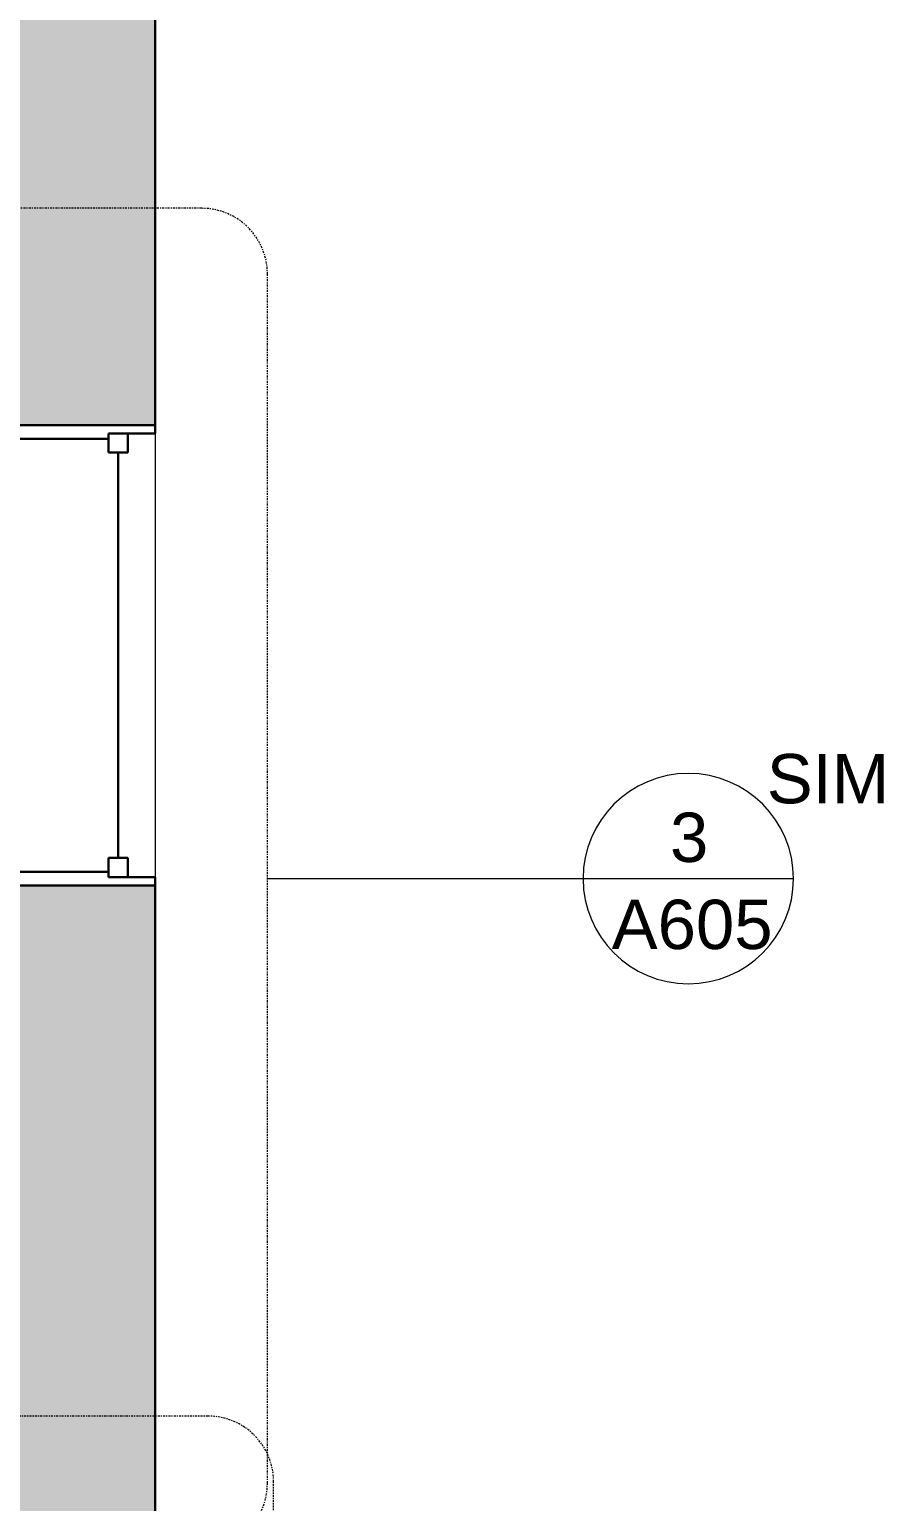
# Model space of a CAD drawing. Header units: inches. Extents: x -1287 to 1590, y -3558 to 989.
# Drawn here: x -765.5 to -687.6, y -334.4 to -200.1 of the extents above; entities that cross this region are included whole.
import ezdxf

# ---------------------------------------------------------------- set-up
doc = ezdxf.new("R2010")
doc.units = ezdxf.units.IN
doc.header["$MEASUREMENT"] = 0
doc.linetypes.add('Dash Dot 3_16_', pattern=[0.3125, 0.1875, -0.0625, 0, -0.0625])
for name, color, linetype, lineweight in [('A-ANNO-SYMB', 150, 'Continuous', 9), ('A-GLAZ', 151, 'Continuous', 18), ('A-WALL', 113, 'Continuous', 18), ('A-WALL-PATT', 111, 'Continuous', 18)]:
    doc.layers.add(name, color=color, linetype=linetype, lineweight=lineweight)
doc.styles.add('Swis721 Lt BT', font='swissl.ttf', dxfattribs={"height": 4.5})

# ---------------------------------------------------------------- blocks, each defined once
blk = doc.blocks.new('Double Hung - balcony windows 3_ 6_-6827319-1st Floor Construction')
at = {"layer": 'A-GLAZ', "color": 8, "lineweight": 30}
for p, q in [((-21, 9), (-20.25, 9)), ((-20.25, 4.75), (-20.25, 9)), ((20.25, 4.75), (20.25, 9)), ((21, 9), (20.25, 9)), ((-20.25, 6.5), (-20.25, 4.75)), ((-20.25, 6.5), (-18.5, 6.5)), ((-18.5, 6.5), (-18.5, 4.75)), ((-18.5, 5.625), (18.5, 5.625)), ((18.5, 6.5), (18.5, 4.75)), ((20.25, 6.5), (18.5, 6.5)), ((20.25, 6.5), (20.25, 4.75)), ((-20.25, 4.75), (-18.5, 4.75)), ((-20.25, 4.75), (-19.75, 4.75)), ((-19.75, -9), (-19.75, 4.75)), ((20.25, 4.75), (18.5, 4.75)), ((19.75, 4.75), (20.25, 4.75)), ((19.75, 4.75), (19.75, -9)), ((-19.75, -9), (-21, -9)), ((19.75, -9), (21, -9))]:
    blk.add_line(p, q, dxfattribs=at)
blk = doc.blocks.new('Floor Plan - Callout Head-3511279-1st Floor Construction')
at = {"layer": 'A-ANNO-SYMB'}
blk.add_line((-0.2, 0), (0.2, 0), dxfattribs=at)
for start, end in [(360, 180), (180, 360)]:
    blk.add_arc((0, 0), 0.2, start, end, dxfattribs=at)

msp = doc.modelspace()

# ---------------------------------------------------------------- hatches: boundary and pattern name
at = {"layer": 'A-WALL-PATT'}
h = msp.add_hatch(color=250, dxfattribs=at)
h.paths.add_polyline_path([(-772.04, -1262.19), (-754.04, -1262.19), (-754.04, -1160.48), (-772.04, -1160.48), (-772.04, -1256.19)], flags=0)
h.paths.add_polyline_path([(-772.04, -1120.48), (-754.04, -1120.48), (-754.04, -1093.3), (-772.04, -1093.3), (-772.04, -1117.8)], flags=0)
h.paths.add_polyline_path([(-772.04, -1053.3), (-754.04, -1053.3), (-754.04, -1004.19), (-772.04, -1004.19), (-772.04, -1052.45)], flags=0)
h.paths.add_polyline_path([(-754.04, -962.19), (-754.04, -860.19), (-772.04, -860.19), (-772.04, -962.19)], flags=0)
h.paths.add_polyline_path([(-754.04, -818.19), (-754.04, -716.19), (-772.04, -716.19), (-772.04, -818.19)], flags=0)
h.paths.add_polyline_path([(-772.04, -674.19), (-754.04, -674.19), (-754.04, -571), (-772.04, -571), (-772.04, -673.69)], flags=0)
h.paths.add_polyline_path([(-772.04, -530.75), (-754.04, -530.75), (-754.04, -428.19), (-772.04, -428.19), (-772.04, -508.99)], flags=0)
h.paths.add_polyline_path([(-754.04, -386.19), (-754.04, -278.19), (-772.04, -278.19), (-772.04, -386.19)], flags=0)
h.paths.add_polyline_path([(-772.04, -236.19), (-754.04, -236.19), (-754.04, -128.75), (-772.04, -128.75), (-772.04, -226.52)], flags=0)
h.paths.add_polyline_path([(-772.04, -88.75), (-754.04, -88.75), (-754.04, 16.25), (-772.04, 16.25), (-772.04, -72.84)], flags=0)

# ---------------------------------------------------------------- linework, layer by layer
at = {"layer": 'A-ANNO-SYMB', "linetype": 'Dash Dot 3_16_'}
for p, q in [((-749.79, -216.39), (-870.61, -216.39)), ((-743.79, -332.74), (-743.79, -222.39)), ((-749.23, -326.62), (-870.06, -326.62)), ((-743.23, -440.76), (-743.23, -332.62))]:
    msp.add_line(p, q, dxfattribs=at)
at = {"layer": 'A-ANNO-SYMB'}
msp.add_line((-743.79, -277.57), (-714.99, -277.57), dxfattribs=at)
at = {"layer": 'A-ANNO-SYMB', "linetype": 'Dash Dot 3_16_'}
for centre, start, end in [((-749.79, -222.39), 0, 90), ((-749.23, -332.62), 0, 90), ((-749.79, -332.74), 270, 0)]:
    msp.add_arc(centre, 6, start, end, dxfattribs=at)
at = {"layer": 'A-WALL', "color": 8, "lineweight": 30}
for p, q in [((-754.04, -236.19), (-754.04, -128.75)), ((-754.04, -236.19), (-772.04, -236.19)), ((-754.04, -278.19), (-772.04, -278.19)), ((-754.04, -386.19), (-754.04, -278.19))]:
    msp.add_line(p, q, dxfattribs=at)
at = {"layer": 'A-WALL', "lineweight": 9}
msp.add_line((-754.04, -236.19), (-754.04, -278.19), dxfattribs=at)

# ---------------------------------------------------------------- block references
at = {"layer": 'A-ANNO-SYMB', "xscale": 47.99999999999997, "yscale": 47.99999999999997, "zscale": 47.99999999999997}
msp.add_blockref('Floor Plan - Callout Head-3511279-1st Floor Construction', (-705.39, -277.57), dxfattribs=at)
at = {"layer": 'A-GLAZ', "rotation": 269.9999999999999}
msp.add_blockref('Double Hung - balcony windows 3_ 6_-6827319-1st Floor Construction', (-763.04, -257.19), dxfattribs=at)

# ---------------------------------------------------------------- texts
at = {"layer": 'A-ANNO-SYMB', "char_height": 4.5, "attachment_point": 1, "style": 'Swis721 Lt BT'}
for s, insert, width in [('SIM', (-698.23, -266.2), 12.8775), ('3', (-707.06, -271.55), 4.0905), ('A605', (-712.38, -279.5), 16.968)]:
    msp.add_mtext(s, dxfattribs=dict(at, insert=insert, width=width))

doc.saveas('drawing.dxf')
